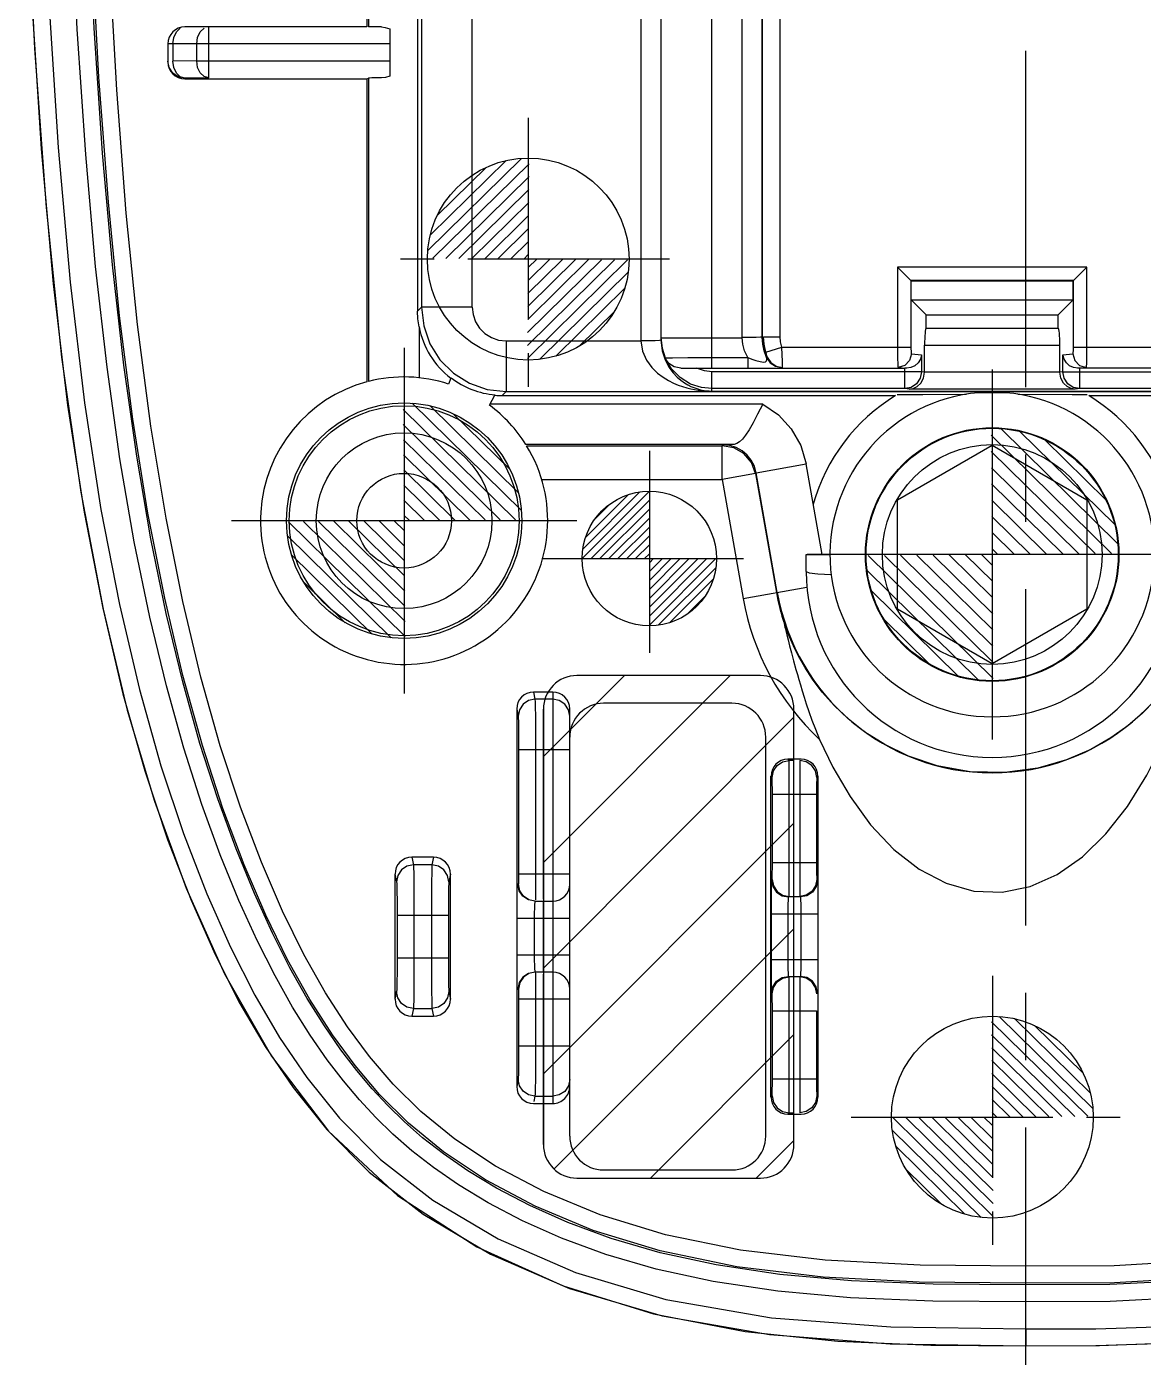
# Model space of a CAD drawing. Header units: millimetres. Extents: x 35888 to 37096, y -21952 to -21097.
# Drawn here: x 36409.23 to 36442.44, y -21337.01 to -21297.46 of the extents above; entities that cross this region are included whole.
import ezdxf

# ---------------------------------------------------------------- set-up
doc = ezdxf.new("R2010")
doc.units = ezdxf.units.MM
doc.header["$LTSCALE"] = 8
doc.linetypes.add('CENTER', pattern=[2, 1.25, -0.25, 0.25, -0.25])
doc.linetypes.add('CENTER2', pattern=[1.125, 0.75, -0.125, 0.125, -0.125])
for name, color, linetype in [('Cav-cor', 30, 'Continuous'), ('DEFAULT_1', 7, 'CENTER'), ('PIN', 5, 'Continuous'), ('SP', 3, 'Continuous'), ('y-cut', 7, 'Continuous')]:
    doc.layers.add(name, color=color, linetype=linetype)
doc.layers.add('截面', color=191, linetype='Continuous', lineweight=15)

# ---------------------------------------------------------------- blocks, each defined once
blk = doc.blocks.new('20160825.100126')
at = {"layer": '截面', "linetype": 'Continuous', "ltscale": 0.3}
h = blk.add_hatch(dxfattribs=at)
h.set_pattern_fill('ANSI31', color=256, scale=0.7, angle=180, style=0)
h.set_pattern_definition([(225, (-1124.5318, 1337.6014), (1.5715448, -1.5715448), [])])
h.paths.add_polyline_path([(-90.677, -97.216), (-90.677, -110.153, 0.414214), (-89.677, -111.153), (-84.224, -111.153, 0.414214), (-83.224, -110.153), (-83.224, -97.216, 0.414214), (-84.224, -96.216), (-89.677, -96.216, 0.414214)])
h.paths.add_polyline_path([(-71.436, -97.216), (-71.436, -110.153, 0.414214), (-70.436, -111.153), (-64.983, -111.153, 0.414214), (-63.983, -110.153), (-63.983, -97.216, 0.414214), (-64.983, -96.216), (-70.436, -96.216, 0.414214)])
h.paths.add_polyline_path([(-159.446, -97.216), (-159.446, -110.153, 0.414214), (-158.446, -111.153), (-152.993, -111.153, 0.414214), (-151.993, -110.153), (-151.993, -97.216, 0.414214), (-152.993, -96.216), (-158.446, -96.216, 0.414214)])
h.paths.add_polyline_path([(-178.687, -97.216), (-178.687, -110.153, 0.414214), (-177.687, -111.153), (-172.234, -111.153, 0.414214), (-171.234, -110.153), (-171.234, -97.216, 0.414214), (-172.234, -96.216), (-177.687, -96.216, 0.414214)])
at = {"layer": 'y-cut', "linetype": 'ByBlock'}
for p, q in [((-172.234, -96.216), (-177.687, -96.216)), ((-178.687, -97.216), (-178.687, -110.153)), ((-171.234, -110.153), (-171.234, -97.216)), ((-177.687, -111.153), (-172.234, -111.153))]:
    blk.add_line(p, q, dxfattribs=at)
for centre, start, end in [((-177.687, -97.216), 90, 180), ((-172.234, -97.216), 0, 90), ((-177.687, -110.153), 180, 270), ((-172.234, -110.153), 270, 0)]:
    blk.add_arc(centre, 1, start, end, dxfattribs=at)
blk = doc.blocks.new('20160827.105305')
at = {"layer": 'SP', "linetype": 'CENTER'}
blk.add_line((0, -24), (0, 24), dxfattribs=at)

msp = doc.modelspace()

# ---------------------------------------------------------------- hatches: boundary and pattern name
at = {"layer": 'PIN', "linetype": 'Continuous'}
h = msp.add_hatch(dxfattribs=at)
h.set_pattern_fill('ANSI31', color=140, scale=2.181818, angle=89.5, style=0)
h.set_pattern_definition([(44.5, (36200.07428, -21317.94917), (0.19115707, -0.19452285), [])])
h.paths.add_polyline_path([(36424.145, -21304.37), (36427.145, -21304.396, -0.414214), (36424.119, -21307.37)])
h.paths.add_polyline_path([(36424.172, -21301.37), (36424.145, -21304.37), (36421.145, -21304.344, -0.414214)])
h = msp.add_hatch(dxfattribs=at)
h.set_pattern_fill('ANSI31', color=4, scale=2.545455, angle=90.5, style=0)
h.set_pattern_definition([(135.5, (36681.86957, -21327.9879), (-0.2230166, -0.22694332), [])])
h.paths.add_polyline_path([(36420.453, -21312.145), (36416.953, -21312.176, 0.414214), (36420.484, -21315.645)])
h.paths.add_polyline_path([(36420.423, -21308.645), (36420.453, -21312.145), (36423.953, -21312.115, 0.414214)])
h = msp.add_hatch(dxfattribs=at)
h.set_pattern_fill('ANSI31', color=4, scale=2.727273, angle=90.5, style=0)
h.set_pattern_definition([(135.5, (36718.02916, -21330.1245), (-0.23894634, -0.24315356), [])])
h.paths.add_polyline_path([(36437.94, -21313.15), (36434.19, -21313.183, 0.414214), (36437.973, -21316.9)])
h.paths.add_polyline_path([(36437.908, -21309.4), (36437.94, -21313.15), (36441.69, -21313.118, 0.414214)])
h = msp.add_hatch(dxfattribs=at)
h.set_pattern_fill('ANSI31', color=153, scale=1.5, angle=270, style=0)
h.set_pattern_definition([(225, (36633.02736, -21299.03007), (-0.13258252, 0.13258252), [])])
h.paths.add_polyline_path([(36427.745, -21313.27), (36425.745, -21313.27, -0.414214), (36427.745, -21311.27)])
h.paths.add_polyline_path([(36427.745, -21315.27), (36427.745, -21313.27), (36429.745, -21313.27, -0.414214)])
h = msp.add_hatch(dxfattribs=at)
h.set_pattern_fill('ANSI31', color=140, scale=2.181818, angle=90.5, style=0)
h.set_pattern_definition([(135.5, (36662.0164, -21343.44917), (-0.19115707, -0.19452285), [])])
h.paths.add_polyline_path([(36437.945, -21329.87), (36434.945, -21329.896, 0.414214), (36437.972, -21332.87)])
h.paths.add_polyline_path([(36437.919, -21326.87), (36437.945, -21329.87), (36440.945, -21329.844, 0.414214)])

# ---------------------------------------------------------------- linework, layer by layer
at = {"layer": 'Cav-cor', "color": 1}
for p, q in [((36420.855, -21247.876), (36420.855, -21305.914)), ((36422.48, -21305.798), (36422.48, -21251.9)), ((36420.972, -21252.903), (36420.972, -21305.798)), ((36427.488, -21253.112), (36427.488, -21306.803)), ((36428.091, -21253.112), (36428.091, -21306.768)), ((36429.599, -21307.603), (36429.599, -21254.469)), ((36430.501, -21306.706), (36430.501, -21273.551)), ((36431.104, -21306.688), (36431.104, -21273.551)), ((36431.112, -21306.684), (36431.112, -21273.558)), ((36431.634, -21306.684), (36431.634, -21273.558)), ((36419.348, -21277.407), (36419.348, -21297.472)), ((36419.392, -21277.385), (36419.392, -21297.472)), ((36413.68, -21297.619), (36413.796, -21297.51)), ((36419.348, -21297.472), (36413.931, -21297.472)), ((36414.286, -21297.975), (36414.313, -21297.782)), ((36414.642, -21298.984), (36414.642, -21297.472)), ((36419.776, -21297.472), (36419.392, -21297.472)), ((36420.031, -21297.527), (36420.031, -21298.93)), ((36413.428, -21297.975), (36413.428, -21298.512)), ((36420.031, -21297.975), (36413.428, -21297.975)), ((36413.576, -21297.975), (36413.576, -21298.488)), ((36414.286, -21298.482), (36414.286, -21297.975)), ((36414.286, -21298.482), (36413.576, -21298.488)), ((36414.286, -21298.482), (36420.031, -21298.482)), ((36414.642, -21298.984), (36413.931, -21298.99)), ((36413.931, -21298.99), (36413.931, -21299.015)), ((36413.931, -21299.015), (36419.348, -21299.015)), ((36419.348, -21299.015), (36419.392, -21298.993)), ((36419.348, -21299.015), (36419.348, -21308.02)), ((36419.392, -21298.993), (36419.392, -21308.008)), ((36435.122, -21304.607), (36435.122, -21306.985)), ((36435.531, -21305.016), (36435.122, -21304.607)), ((36440.758, -21304.607), (36435.122, -21304.607)), ((36440.35, -21305.016), (36440.758, -21304.607)), ((36440.758, -21306.985), (36440.758, -21304.607)), ((36435.523, -21305.008), (36435.523, -21306.985)), ((36440.358, -21305.008), (36435.523, -21305.008)), ((36435.531, -21305.581), (36435.531, -21305.016)), ((36435.531, -21305.016), (36440.35, -21305.016)), ((36440.35, -21305.581), (36440.35, -21305.016)), ((36440.358, -21306.985), (36440.358, -21305.008)), ((36435.531, -21305.581), (36435.975, -21306.025)), ((36435.531, -21305.581), (36440.35, -21305.581)), ((36439.906, -21306.025), (36440.35, -21305.581)), ((36420.972, -21305.798), (36420.855, -21305.914)), ((36422.48, -21305.798), (36420.972, -21305.798)), ((36435.975, -21306.425), (36435.975, -21306.025)), ((36435.975, -21306.025), (36439.906, -21306.025)), ((36439.906, -21306.425), (36439.906, -21306.025)), ((36420.899, -21306.383), (36420.899, -21307.897)), ((36435.974, -21306.425), (36435.975, -21306.425)), ((36435.975, -21306.425), (36439.906, -21306.425)), ((36439.906, -21306.425), (36439.906, -21306.425)), ((36423.485, -21306.803), (36423.485, -21308.31)), ((36423.485, -21306.803), (36427.488, -21306.803)), ((36428.091, -21306.706), (36428.123, -21307.014)), ((36428.091, -21306.706), (36430.501, -21306.706)), ((36431.112, -21306.684), (36431.143, -21306.991)), ((36431.158, -21306.902), (36431.142, -21306.684)), ((36431.142, -21306.684), (36431.634, -21306.684)), ((36431.645, -21306.829), (36431.634, -21306.684)), ((36431.681, -21306.985), (36431.645, -21306.829)), ((36428.123, -21307.014), (36428.217, -21307.309)), ((36431.143, -21306.991), (36431.238, -21307.287)), ((36431.213, -21307.135), (36431.158, -21306.902)), ((36431.213, -21307.135), (36431.681, -21306.985)), ((36431.681, -21306.985), (36435.523, -21306.985)), ((36435.54, -21307.186), (36435.839, -21307.216)), ((36435.839, -21307.216), (36435.839, -21307.718)), ((36435.93, -21307.727), (36435.93, -21306.927)), ((36435.93, -21306.927), (36439.95, -21306.927)), ((36439.95, -21307.727), (36439.95, -21306.927)), ((36440.041, -21307.216), (36440.34, -21307.186)), ((36440.041, -21307.718), (36440.041, -21307.216)), ((36440.358, -21306.985), (36444.199, -21306.985)), ((36421.52, -21307.364), (36421.918, -21307.762)), ((36428.429, -21307.303), (36428.891, -21307.299)), ((36428.678, -21307.614), (36435.339, -21307.613)), ((36428.891, -21307.299), (36430.674, -21307.297)), ((36430.674, -21307.297), (36430.674, -21307.603)), ((36431.227, -21307.292), (36431.238, -21307.287)), ((36431.237, -21307.326), (36431.227, -21307.292)), ((36431.245, -21307.286), (36431.354, -21307.445)), ((36431.354, -21307.445), (36431.515, -21307.551)), ((36431.509, -21307.551), (36431.703, -21307.588)), ((36435.14, -21307.588), (36435.396, -21307.613)), ((36435.339, -21308.221), (36435.339, -21307.613)), ((36440.484, -21307.613), (36440.741, -21307.588)), ((36440.542, -21308.221), (36440.542, -21307.613)), ((36447.203, -21307.614), (36440.542, -21307.613)), ((36421.844, -21307.912), (36421.777, -21308.084)), ((36429.599, -21308.297), (36429.599, -21307.718)), ((36435.839, -21307.718), (36429.599, -21307.718)), ((36435.93, -21307.727), (36435.839, -21307.718)), ((36439.95, -21307.731), (36435.93, -21307.731)), ((36440.041, -21307.718), (36439.95, -21307.727)), ((36440.079, -21307.911), (36440.041, -21307.718)), ((36440.041, -21307.718), (36446.282, -21307.718)), ((36422.925, -21308.247), (36423.485, -21308.31)), ((36422.996, -21308.713), (36423.154, -21308.418)), ((36423.485, -21308.31), (36423.368, -21308.427)), ((36423.368, -21308.427), (36435.069, -21308.427)), ((36423.485, -21308.31), (36437.534, -21308.31)), ((36429.599, -21308.221), (36429.296, -21308.19)), ((36435.339, -21308.221), (36429.599, -21308.221)), ((36429.599, -21308.292), (36446.282, -21308.292)), ((36429.599, -21308.297), (36446.282, -21308.297)), ((36435.321, -21308.394), (36435.882, -21308.39)), ((36435.53, -21308.182), (36435.339, -21308.221)), ((36435.47, -21308.234), (36435.339, -21308.221)), ((36440.411, -21308.234), (36435.47, -21308.234)), ((36435.882, -21308.39), (36437.175, -21308.387)), ((36438.347, -21308.343), (36437.534, -21308.343)), ((36438.347, -21308.31), (36452.396, -21308.31)), ((36440.542, -21308.221), (36440.411, -21308.234)), ((36446.282, -21308.221), (36440.542, -21308.221)), ((36440.811, -21308.427), (36452.513, -21308.427)), ((36431.118, -21308.679), (36423.014, -21308.679)), ((36430.18, -21309.885), (36424.077, -21309.885)), ((36424.097, -21309.917), (36429.911, -21309.917)), ((36429.911, -21309.917), (36429.934, -21309.89)), ((36429.911, -21310.922), (36429.911, -21309.917)), ((36429.934, -21309.89), (36430.18, -21309.885)), ((36435.126, -21311.526), (36437.94, -21309.901)), ((36437.94, -21309.901), (36440.754, -21311.526)), ((36430.901, -21310.747), (36429.911, -21310.922)), ((36430.901, -21310.747), (36430.924, -21310.72)), ((36430.901, -21310.747), (36431.524, -21314.282)), ((36430.924, -21310.72), (36432.408, -21310.459)), ((36431.551, -21314.277), (36430.924, -21310.72)), ((36432.883, -21313.15), (36432.408, -21310.459)), ((36424.546, -21310.922), (36429.911, -21310.922)), ((36429.911, -21310.922), (36430.534, -21314.456)), ((36435.126, -21314.775), (36435.126, -21311.526)), ((36440.754, -21311.526), (36440.754, -21314.775)), ((36432.413, -21313.653), (36432.413, -21313.15)), ((36432.413, -21313.15), (36433.116, -21313.15)), ((36432.759, -21313.724), (36433.154, -21313.749)), ((36430.534, -21314.456), (36432.433, -21314.121)), ((36437.94, -21316.4), (36435.126, -21314.775)), ((36440.754, -21314.775), (36437.94, -21316.4)), ((36431.833, -21315.541), (36431.87, -21315.69)), ((36431.87, -21315.69), (36431.915, -21315.865)), ((36431.915, -21315.865), (36431.968, -21316.07)), ((36431.968, -21316.07), (36432.032, -21316.307)), ((36432.032, -21316.307), (36432.105, -21316.572)), ((36431.046, -21316.746), (36425.593, -21316.746)), ((36432.601, -21316.856), (36432.368, -21316.498)), ((36424.302, -21317.238), (36424.345, -21317.452)), ((36424.875, -21317.238), (36424.302, -21317.238)), ((36424.345, -21317.452), (36424.349, -21317.529)), ((36424.875, -21317.452), (36424.345, -21317.452)), ((36424.349, -21317.529), (36424.353, -21317.693)), ((36424.875, -21317.238), (36424.875, -21329.464)), ((36423.8, -21317.742), (36423.8, -21328.96)), ((36423.8, -21317.742), (36423.842, -21317.952)), ((36424.353, -21317.693), (36424.356, -21317.935)), ((36424.356, -21317.935), (36424.36, -21318.586)), ((36424.593, -21323.396), (36424.593, -21317.746)), ((36425.378, -21317.952), (36425.34, -21317.761)), ((36425.378, -21330.436), (36425.378, -21317.743)), ((36430.202, -21317.572), (36426.383, -21317.572)), ((36432.046, -21319.235), (36432.046, -21317.746)), ((36423.858, -21318.71), (36423.858, -21322.648)), ((36424.36, -21318.586), (36424.361, -21322.648)), ((36431.207, -21330.436), (36431.207, -21318.577)), ((36425.378, -21318.954), (36423.858, -21318.954)), ((36431.902, -21319.272), (36431.865, -21319.235)), ((36432.257, -21319.235), (36431.865, -21319.235)), ((36432.046, -21319.272), (36431.902, -21319.272)), ((36431.906, -21320.034), (36431.904, -21319.408)), ((36432.046, -21323.309), (36432.046, -21319.272)), ((36432.218, -21319.408), (36432.217, -21319.574)), ((36431.362, -21329.276), (36431.362, -21319.738)), ((36431.399, -21319.775), (36431.362, -21319.738)), ((36431.403, -21320.155), (36431.402, -21319.926)), ((36432.217, -21319.574), (36432.216, -21322.548)), ((36432.76, -21319.738), (36432.723, -21319.775)), ((36432.76, -21319.738), (36432.76, -21329.276)), ((36431.403, -21322.426), (36431.403, -21320.155)), ((36431.403, -21320.277), (36432.719, -21320.277)), ((36432.719, -21320.155), (36432.719, -21322.426)), ((36420.684, -21322.145), (36420.73, -21322.376)), ((36421.328, -21322.145), (36420.684, -21322.145)), ((36421.328, -21322.145), (36421.282, -21322.376)), ((36431.403, -21322.305), (36432.719, -21322.305)), ((36420.182, -21322.649), (36420.182, -21326.365)), ((36420.182, -21322.649), (36420.228, -21322.877)), ((36421.282, -21322.376), (36420.73, -21322.376)), ((36421.83, -21322.649), (36421.784, -21322.877)), ((36421.83, -21326.365), (36421.83, -21322.649)), ((36425.378, -21322.648), (36423.858, -21322.648)), ((36432.216, -21322.548), (36432.218, -21323.174)), ((36432.719, -21322.426), (36432.72, -21322.656)), ((36420.742, -21322.86), (36420.746, -21323.51)), ((36423.853, -21322.949), (36423.839, -21322.949)), ((36423.891, -21323.141), (36423.853, -21322.949)), ((36431.381, -21322.825), (36431.399, -21322.807)), ((36431.399, -21322.807), (36431.4, -21322.79)), ((36424, -21323.304), (36423.891, -21323.141)), ((36424.149, -21323.413), (36423.986, -21323.304)), ((36424.163, -21323.413), (36424, -21323.304)), ((36424.355, -21323.452), (36424.149, -21323.413)), ((36424.341, -21323.452), (36424.875, -21323.452)), ((36424.593, -21325.562), (36424.593, -21323.452)), ((36431.709, -21323.271), (36431.902, -21323.309)), ((36431.884, -21323.327), (36431.902, -21323.309)), ((36432.238, -21323.327), (36431.884, -21323.327)), ((36431.902, -21323.309), (36431.903, -21323.276)), ((36431.902, -21323.309), (36432.046, -21323.309)), ((36432.046, -21325.686), (36432.046, -21323.327)), ((36420.243, -21323.634), (36420.244, -21325.135)), ((36421.768, -21323.878), (36420.244, -21323.878)), ((36420.746, -21323.51), (36420.746, -21325.135)), ((36421.266, -21323.542), (36421.266, -21325.472)), ((36424.325, -21323.798), (36424.324, -21323.954)), ((36431.373, -21325.494), (36431.373, -21323.519)), ((36431.373, -21323.83), (36432.749, -21323.83)), ((36431.876, -21325.339), (36431.875, -21323.83)), ((36432.246, -21323.675), (36432.247, -21325.184)), ((36423.821, -21323.954), (36425.378, -21323.954)), ((36424.324, -21323.954), (36424.324, -21325.06)), ((36425.378, -21325.06), (36423.821, -21325.06)), ((36420.244, -21325.135), (36421.768, -21325.135)), ((36421.266, -21325.472), (36421.271, -21326.145)), ((36431.373, -21325.184), (36432.749, -21325.184)), ((36424, -21325.709), (36423.891, -21325.872)), ((36424.163, -21325.6), (36424, -21325.709)), ((36424.336, -21325.537), (36424.341, -21325.562)), ((36424.875, -21325.562), (36424.341, -21325.562)), ((36424.358, -21325.715), (36424.36, -21326.117)), ((36424.593, -21330.682), (36424.593, -21325.618)), ((36431.376, -21325.992), (36431.373, -21325.494)), ((36431.709, -21325.742), (36431.902, -21325.704)), ((36431.902, -21325.704), (36431.884, -21325.686)), ((36431.884, -21325.686), (36432.238, -21325.686)), ((36432.046, -21325.704), (36431.902, -21325.704)), ((36431.906, -21326.466), (36431.904, -21325.84)), ((36432.046, -21329.741), (36432.046, -21325.704)), ((36432.218, -21325.84), (36432.217, -21326.006)), ((36432.241, -21325.66), (36432.238, -21325.686)), ((36420.228, -21326.137), (36420.182, -21326.365)), ((36421.784, -21326.137), (36421.83, -21326.365)), ((36423.839, -21326.065), (36423.853, -21326.065)), ((36423.891, -21325.872), (36423.853, -21326.065)), ((36424.36, -21326.117), (36424.36, -21328.116)), ((36431.399, -21326.207), (36431.381, -21326.189)), ((36432.217, -21326.006), (36432.216, -21328.98)), ((36420.73, -21326.637), (36420.684, -21326.868)), ((36420.73, -21326.637), (36421.282, -21326.637)), ((36421.282, -21326.637), (36421.328, -21326.868)), ((36423.858, -21326.273), (36423.858, -21327.748)), ((36425.378, -21326.366), (36423.858, -21326.366)), ((36431.403, -21326.587), (36431.402, -21326.358)), ((36431.403, -21328.858), (36431.403, -21326.587)), ((36420.684, -21326.868), (36421.328, -21326.868)), ((36431.403, -21326.709), (36432.719, -21326.709)), ((36432.719, -21326.709), (36432.719, -21328.858)), ((36423.858, -21327.748), (36425.378, -21327.748)), ((36423.842, -21328.75), (36423.8, -21328.96)), ((36432.719, -21328.737), (36431.403, -21328.737)), ((36432.216, -21328.98), (36432.218, -21329.606)), ((36432.719, -21328.858), (36432.72, -21329.088)), ((36424.345, -21329.25), (36424.313, -21329.408)), ((36424.349, -21329.173), (36424.345, -21329.25)), ((36424.345, -21329.25), (36424.875, -21329.25)), ((36431.362, -21329.276), (36431.399, -21329.239)), ((36424.302, -21329.464), (36424.875, -21329.464)), ((36431.865, -21329.778), (36431.902, -21329.741)), ((36431.865, -21329.778), (36432.257, -21329.778)), ((36431.902, -21329.741), (36432.046, -21329.741)), ((36432.046, -21330.682), (36432.046, -21329.778)), ((36425.593, -21331.682), (36431.046, -21331.682)), ((36426.383, -21331.441), (36430.202, -21331.441)), ((36438.945, -21335.356), (36438.945, -21334.3)), ((36438.945, -21336.16), (36438.945, -21336.663)), ((36434.909, -21336.608), (36438.945, -21336.663)), ((36436.12, -21336.642), (36438.945, -21336.662))]:
    msp.add_line(p, q, dxfattribs=at)
for points in [[(36409.228, -21293.174), (36409.462, -21298.109), (36409.806, -21302.835), (36410.264, -21307.281), (36410.842, -21311.302), (36411.502, -21314.772), (36412.222, -21317.775), (36413.028, -21320.479), (36413.972, -21323.061), (36415.116, -21325.614), (36416.507, -21328.055), (36418.206, -21330.288), (36420.252, -21332.195), (36422.616, -21333.726), (36425.181, -21334.887), (36427.869, -21335.712), (36430.598, -21336.237), (36433.347, -21336.524), (36436.12, -21336.642)], [(36438.945, -21334.854), (36436.181, -21334.833), (36433.76, -21334.737), (36431.622, -21334.547), (36429.733, -21334.263), (36428.069, -21333.899), (36426.606, -21333.473), (36425.322, -21333.003), (36424.191, -21332.501), (36423.201, -21331.983), (36422.347, -21331.465), (36421.622, -21330.964), (36421.003, -21330.481), (36420.46, -21330.006), (36419.968, -21329.527), (36419.502, -21329.026), (36419.043, -21328.481), (36418.573, -21327.867), (36418.082, -21327.159), (36417.571, -21326.343), (36417.057, -21325.43), (36416.536, -21324.401), (36416.002, -21323.228), (36415.456, -21321.897), (36414.914, -21320.415), (36414.383, -21318.765), (36413.869, -21316.929), (36413.382, -21314.906), (36412.924, -21312.68), (36412.501, -21310.228), (36412.118, -21307.524), (36411.781, -21304.537), (36411.488, -21301.221), (36411.237, -21297.504), (36411.045, -21293.425)], [(36438.945, -21335.356), (36436.17, -21335.335), (36433.729, -21335.239), (36431.563, -21335.046), (36429.642, -21334.757), (36427.945, -21334.386), (36426.449, -21333.95), (36425.133, -21333.468), (36423.972, -21332.953), (36422.953, -21332.42), (36422.073, -21331.887), (36421.324, -21331.369), (36420.682, -21330.868), (36420.119, -21330.376), (36419.608, -21329.878), (36419.126, -21329.358), (36418.651, -21328.795), (36418.168, -21328.164), (36417.662, -21327.436), (36417.139, -21326.6), (36416.614, -21325.667), (36416.083, -21324.618), (36415.54, -21323.428), (36414.987, -21322.079), (36414.439, -21320.578), (36413.901, -21318.909), (36413.383, -21317.055), (36412.892, -21315.015), (36412.43, -21312.774), (36412.004, -21310.306), (36411.619, -21307.587), (36411.281, -21304.587), (36410.987, -21301.26), (36410.736, -21297.533), (36410.543, -21293.443)], [(36438.945, -21334.802), (36435.772, -21334.772), (36432.912, -21334.624), (36430.344, -21334.316), (36428.068, -21333.845), (36426.076, -21333.235), (36424.351, -21332.52), (36422.875, -21331.733), (36421.621, -21330.899), (36420.581, -21330.047), (36419.724, -21329.194), (36418.993, -21328.335), (36418.322, -21327.423), (36417.649, -21326.374), (36416.99, -21325.192), (36416.342, -21323.865), (36415.699, -21322.37), (36415.067, -21320.696), (36414.456, -21318.827), (36413.875, -21316.746), (36413.335, -21314.451), (36412.837, -21311.922), (36412.388, -21309.13), (36411.994, -21306.056), (36411.66, -21302.683), (36411.379, -21298.96), (36411.155, -21294.872)], [(36438.945, -21334.3), (36435.798, -21334.27), (36432.977, -21334.125), (36430.455, -21333.825), (36428.228, -21333.367), (36426.285, -21332.776), (36424.607, -21332.085), (36423.172, -21331.326), (36421.958, -21330.523), (36420.954, -21329.706), (36420.126, -21328.889), (36419.419, -21328.064), (36418.769, -21327.186), (36418.117, -21326.177), (36417.474, -21325.033), (36416.839, -21323.745), (36416.208, -21322.289), (36415.586, -21320.657), (36414.982, -21318.832), (36414.408, -21316.797), (36413.871, -21314.549), (36413.375, -21312.071), (36412.925, -21309.333), (36412.53, -21306.315), (36412.193, -21303.001), (36411.908, -21299.344), (36411.679, -21295.323)], [(36438.945, -21336.16), (36441.018, -21336.159), (36443.121, -21336.088), (36445.102, -21335.878), (36447.176, -21335.471), (36449.493, -21334.775), (36452.012, -21333.694), (36454.697, -21332.106), (36457.349, -21329.977), (36459.689, -21327.42), (36461.464, -21324.711), (36462.607, -21322.125), (36463.3, -21319.746), (36463.747, -21317.594), (36464.078, -21315.653), (36464.391, -21313.705), (36464.715, -21311.592), (36465.028, -21309.347), (36465.324, -21306.869), (36465.598, -21304.042), (36465.839, -21300.929), (36466.034, -21297.917), (36466.178, -21295.245)], [(36409.384, -21296.753), (36409.664, -21301.092), (36410.019, -21305.103), (36410.448, -21308.708), (36410.942, -21311.896), (36411.495, -21314.743), (36412.093, -21317.288), (36412.739, -21319.578), (36413.419, -21321.617), (36414.12, -21323.424), (36414.835, -21325.038), (36415.573, -21326.491), (36416.322, -21327.767), (36417.153, -21328.988), (36418.157, -21330.234), (36419.418, -21331.504), (36421.021, -21332.755), (36423.019, -21333.939), (36425.375, -21334.96), (36428.125, -21335.775), (36431.318, -21336.334), (36434.909, -21336.608)], [(36409.886, -21296.726), (36410.165, -21301.054), (36410.519, -21305.052), (36410.946, -21308.64), (36411.437, -21311.809), (36411.986, -21314.638), (36412.58, -21317.162), (36413.219, -21319.43), (36413.892, -21321.446), (36414.584, -21323.232), (36415.289, -21324.823), (36416.014, -21326.25), (36416.747, -21327.499), (36417.558, -21328.691), (36418.533, -21329.901), (36419.753, -21331.129), (36421.304, -21332.34), (36423.248, -21333.491), (36425.546, -21334.488), (36428.24, -21335.285), (36431.379, -21335.835), (36434.928, -21336.106), (36438.945, -21336.16)], [(36413.576, -21297.975), (36413.603, -21297.782), (36413.68, -21297.619)], [(36414.313, -21297.782), (36414.39, -21297.619), (36414.506, -21297.511)], [(36419.776, -21297.472), (36419.894, -21297.486), (36420.031, -21297.527)], [(36413.931, -21298.99), (36413.739, -21298.952), (36413.576, -21298.843), (36413.467, -21298.68), (36413.428, -21298.488)], [(36413.931, -21298.99), (36413.796, -21298.952), (36413.681, -21298.843), (36413.603, -21298.68), (36413.576, -21298.488)], [(36414.642, -21298.984), (36414.506, -21298.945), (36414.391, -21298.836), (36414.314, -21298.673), (36414.286, -21298.482)], [(36420.031, -21298.93), (36419.896, -21298.97), (36419.78, -21298.984)], [(36420.899, -21306.383), (36420.866, -21306.15), (36420.855, -21305.914)], [(36420.972, -21305.798), (36421.035, -21306.357), (36421.221, -21306.888), (36421.52, -21307.364)], [(36422.48, -21305.798), (36422.505, -21306.02), (36422.579, -21306.233), (36422.699, -21306.424), (36422.858, -21306.583), (36423.049, -21306.703), (36423.262, -21306.778), (36423.485, -21306.803)], [(36427.488, -21306.793), (36427.719, -21306.793), (36427.915, -21306.786), (36428.045, -21306.779), (36428.091, -21306.769)], [(36427.489, -21306.803), (36427.538, -21307.103), (36427.66, -21307.374), (36427.819, -21307.59)], [(36428.091, -21306.768), (36428.127, -21307.094), (36428.214, -21307.365), (36428.327, -21307.581), (36428.449, -21307.748), (36428.569, -21307.875), (36428.683, -21307.973), (36428.79, -21308.049), (36428.889, -21308.108), (36428.982, -21308.154), (36429.069, -21308.191), (36429.153, -21308.221), (36429.233, -21308.244), (36429.308, -21308.262), (36429.38, -21308.275), (36429.45, -21308.284), (36429.521, -21308.29), (36429.599, -21308.292)], [(36431.104, -21306.689), (36431.055, -21306.694), (36430.924, -21306.698), (36430.73, -21306.701), (36430.501, -21306.696)], [(36430.674, -21307.297), (36430.579, -21307.101), (36430.521, -21306.903), (36430.501, -21306.706)], [(36431.227, -21307.292), (36431.159, -21307.097), (36431.118, -21306.897), (36431.104, -21306.688)], [(36431.245, -21307.286), (36431.248, -21307.274), (36431.242, -21307.241), (36431.23, -21307.193), (36431.213, -21307.135)], [(36431.703, -21307.588), (36431.705, -21307.54), (36431.701, -21307.409), (36431.693, -21307.214), (36431.681, -21306.985)], [(36435.122, -21306.985), (36435.123, -21307.164), (36435.126, -21307.334), (36435.13, -21307.472), (36435.135, -21307.559), (36435.14, -21307.588)], [(36435.54, -21307.186), (36435.486, -21307.387), (36435.34, -21307.534), (36435.14, -21307.588)], [(36435.839, -21307.216), (36435.805, -21307.345), (36435.736, -21307.454), (36435.641, -21307.539), (36435.524, -21307.594), (36435.396, -21307.613)], [(36435.523, -21306.985), (36435.524, -21307.044), (36435.526, -21307.101), (36435.53, -21307.147), (36435.535, -21307.176), (36435.54, -21307.186)], [(36440.484, -21307.613), (36440.357, -21307.594), (36440.24, -21307.539), (36440.145, -21307.454), (36440.076, -21307.346), (36440.041, -21307.216)], [(36440.34, -21307.186), (36440.346, -21307.176), (36440.351, -21307.147), (36440.355, -21307.101), (36440.357, -21307.044), (36440.358, -21306.985)], [(36440.34, -21307.186), (36440.394, -21307.387), (36440.541, -21307.534), (36440.741, -21307.588)], [(36440.741, -21307.588), (36440.746, -21307.559), (36440.751, -21307.472), (36440.755, -21307.334), (36440.758, -21307.164), (36440.758, -21306.985)], [(36427.819, -21307.59), (36427.989, -21307.756), (36428.158, -21307.883), (36428.317, -21307.981), (36428.467, -21308.056), (36428.605, -21308.115), (36428.735, -21308.161), (36428.857, -21308.198), (36428.974, -21308.227), (36429.087, -21308.25), (36429.192, -21308.268), (36429.292, -21308.28), (36429.39, -21308.289), (36429.49, -21308.295), (36429.599, -21308.297)], [(36428.217, -21307.309), (36428.273, -21307.306), (36428.429, -21307.303)], [(36428.662, -21307.894), (36428.402, -21307.63), (36428.217, -21307.316)], [(36428.678, -21307.614), (36428.481, -21307.575), (36428.323, -21307.469), (36428.217, -21307.316)], [(36429.599, -21307.718), (36429.383, -21307.695), (36429.152, -21307.613)], [(36430.674, -21307.297), (36430.789, -21307.341), (36430.913, -21307.385), (36431.036, -21307.418)], [(36431.036, -21307.418), (36431.136, -21307.432), (36431.201, -21307.423), (36431.232, -21307.397), (36431.241, -21307.362), (36431.237, -21307.326)], [(36431.227, -21307.292), (36431.337, -21307.451), (36431.498, -21307.557), (36431.687, -21307.594)], [(36431.238, -21307.287), (36431.24, -21307.286), (36431.245, -21307.286)], [(36431.238, -21307.287), (36431.347, -21307.446), (36431.509, -21307.551)], [(36421.918, -21307.762), (36422.394, -21308.061), (36422.925, -21308.247)], [(36429.296, -21308.19), (36428.972, -21308.084), (36428.662, -21307.894)], [(36435.47, -21308.234), (36435.592, -21308.215), (36435.712, -21308.157), (36435.818, -21308.057), (36435.897, -21307.914), (36435.93, -21307.727)], [(36435.839, -21307.718), (36435.801, -21307.911), (36435.693, -21308.073), (36435.53, -21308.182)], [(36440.411, -21308.234), (36440.288, -21308.215), (36440.169, -21308.156), (36440.063, -21308.057), (36439.983, -21307.914), (36439.95, -21307.731)], [(36440.542, -21308.221), (36440.35, -21308.182), (36440.188, -21308.073), (36440.079, -21307.911)], [(36435.117, -21308.398), (36435.168, -21308.396), (36435.321, -21308.394)], [(36438.705, -21308.387), (36440.319, -21308.392), (36440.561, -21308.394), (36440.713, -21308.396), (36440.764, -21308.398)], [(36431.118, -21308.679), (36430.966, -21308.98), (36430.829, -21309.239), (36430.709, -21309.447), (36430.605, -21309.606), (36430.513, -21309.722), (36430.429, -21309.801), (36430.35, -21309.85), (36430.268, -21309.876), (36430.18, -21309.885)], [(36431.118, -21308.679), (36431.582, -21308.999), (36431.966, -21309.418), (36432.246, -21309.913), (36432.408, -21310.459)], [(36430.901, -21310.747), (36430.781, -21310.42), (36430.557, -21310.152), (36430.255, -21309.978), (36429.911, -21309.917)], [(36430.924, -21310.72), (36430.869, -21310.526), (36430.777, -21310.348), (36430.653, -21310.193), (36430.501, -21310.065), (36430.326, -21309.97), (36430.135, -21309.91), (36429.934, -21309.89)], [(36432.413, -21313.653), (36432.502, -21313.691), (36432.759, -21313.724)], [(36438.945, -21336.662), (36441.131, -21336.659), (36443.277, -21336.58), (36445.434, -21336.334), (36447.627, -21335.875), (36449.858, -21335.176), (36452.064, -21334.228), (36454.182, -21333.044), (36456.172, -21331.644), (36457.997, -21330.053), (36459.606, -21328.322), (36460.97, -21326.5), (36462.089, -21324.602), (36462.959, -21322.628), (36463.599, -21320.607), (36464.065, -21318.601), (36464.427, -21316.613), (36464.888, -21313.784)], [(36462.369, -21314.571), (36462.112, -21316.134), (36461.975, -21316.931), (36461.818, -21317.783), (36461.625, -21318.722), (36461.378, -21319.763), (36461.056, -21320.895), (36460.627, -21322.112), (36460.043, -21323.414), (36459.258, -21324.798), (36458.236, -21326.255), (36456.939, -21327.765), (36455.313, -21329.298), (36453.303, -21330.801), (36450.904, -21332.165), (36448.397, -21333.186), (36446.089, -21333.812), (36443.91, -21334.154), (36441.568, -21334.289), (36438.945, -21334.3)], [(36462.866, -21314.644), (36462.609, -21316.21), (36462.471, -21317.011), (36462.313, -21317.871), (36462.118, -21318.823), (36461.867, -21319.881), (36461.538, -21321.039), (36461.097, -21322.289), (36460.495, -21323.633), (36459.688, -21325.059), (36458.638, -21326.557), (36457.308, -21328.106), (36455.643, -21329.677), (36453.584, -21331.217), (36451.128, -21332.615), (36448.561, -21333.661), (36446.196, -21334.303), (36443.965, -21334.654), (36441.579, -21334.791), (36438.945, -21334.802)], [(36462.88, -21314.877), (36462.625, -21316.424), (36462.485, -21317.226), (36462.322, -21318.095), (36462.118, -21319.062), (36461.854, -21320.133), (36461.516, -21321.276), (36461.085, -21322.459), (36460.548, -21323.644), (36459.905, -21324.806), (36459.174, -21325.92), (36458.387, -21326.957), (36457.561, -21327.912), (36456.63, -21328.859), (36455.493, -21329.87), (36454.101, -21330.929), (36452.454, -21331.974), (36450.484, -21332.971), (36448.191, -21333.835), (36445.833, -21334.429), (36443.676, -21334.734), (36441.436, -21334.846), (36438.945, -21334.854)], [(36463.376, -21314.958), (36463.121, -21316.508), (36462.98, -21317.315), (36462.815, -21318.192), (36462.608, -21319.173), (36462.34, -21320.263), (36461.993, -21321.432), (36461.551, -21322.648), (36460.997, -21323.87), (36460.335, -21325.066), (36459.584, -21326.211), (36458.777, -21327.274), (36457.93, -21328.252), (36456.977, -21329.222), (36455.813, -21330.257), (36454.389, -21331.341), (36452.704, -21332.41), (36450.687, -21333.431), (36448.341, -21334.314), (36445.929, -21334.922), (36443.722, -21335.235), (36441.445, -21335.348), (36438.945, -21335.356)], [(36431.76, -21315.214), (36431.757, -21315.21), (36431.761, -21315.232), (36431.768, -21315.267), (36431.778, -21315.309), (36431.789, -21315.358), (36431.802, -21315.413), (36431.833, -21315.541)], [(36432.368, -21316.498), (36432.181, -21316.169), (36432.031, -21315.868), (36431.912, -21315.599), (36431.822, -21315.375), (36431.76, -21315.214)], [(36441.023, -21336.661), (36443.154, -21336.589), (36445.177, -21336.375), (36447.295, -21335.959), (36449.664, -21335.248), (36452.238, -21334.143), (36454.982, -21332.519), (36457.692, -21330.344), (36460.086, -21327.728), (36461.906, -21324.95), (36463.081, -21322.291), (36463.788, -21319.863), (36464.242, -21317.684), (36464.573, -21315.734)], [(36443.708, -21316.154), (36443.539, -21316.455), (36443.334, -21316.778), (36443.083, -21317.123), (36442.777, -21317.488), (36442.409, -21317.864), (36441.977, -21318.237), (36441.471, -21318.599), (36440.869, -21318.943), (36440.151, -21319.253), (36439.295, -21319.497), (36438.315, -21319.629), (36437.282, -21319.606), (36436.3, -21319.429), (36435.452, -21319.145), (36434.744, -21318.8), (36434.153, -21318.425), (36433.658, -21318.033), (36433.239, -21317.633), (36432.889, -21317.237), (36432.601, -21316.856)], [(36432.105, -21316.572), (36432.146, -21316.716), (36432.189, -21316.866)], [(36432.189, -21316.866), (36432.236, -21317.026), (36432.288, -21317.198)], [(36424.345, -21317.452), (36424.153, -21317.49), (36423.99, -21317.599), (36423.881, -21317.761), (36423.842, -21317.952)], [(36425.34, -21317.761), (36425.231, -21317.599), (36425.068, -21317.49), (36424.875, -21317.452)], [(36432.288, -21317.198), (36432.346, -21317.386), (36432.412, -21317.591)], [(36423.842, -21317.952), (36423.846, -21318.004), (36423.85, -21318.113), (36423.854, -21318.275), (36423.856, -21318.478), (36423.858, -21318.71)], [(36432.412, -21317.591), (36432.489, -21317.818), (36432.577, -21318.069), (36432.683, -21318.345), (36432.808, -21318.647)], [(36432.808, -21318.647), (36433.203, -21319.469), (36433.713, -21320.344), (36434.324, -21321.181), (36435.017, -21321.915), (36435.77, -21322.503), (36436.567, -21322.921), (36437.395, -21323.15), (36438.233, -21323.181), (36439.068, -21323.015), (36439.869, -21322.658), (36440.621, -21322.132), (36441.322, -21321.455), (36441.963, -21320.642), (36442.542, -21319.705), (36443.059, -21318.66)], [(36431.399, -21319.775), (36431.437, -21319.582), (36431.546, -21319.419), (36431.709, -21319.31), (36431.902, -21319.272)], [(36431.904, -21319.408), (36431.903, -21319.306), (36431.902, -21319.272)], [(36432.221, -21319.272), (36432.219, -21319.306), (36432.218, -21319.408)], [(36432.723, -21319.775), (36432.685, -21319.582), (36432.576, -21319.419), (36432.413, -21319.31), (36432.221, -21319.272)], [(36431.402, -21319.926), (36431.401, -21319.843), (36431.4, -21319.792), (36431.399, -21319.775)], [(36432.723, -21319.775), (36432.722, -21319.792), (36432.721, -21319.843), (36432.72, -21319.926), (36432.719, -21320.155)], [(36431.903, -21323.276), (36431.904, -21323.174), (36431.905, -21323.007), (36431.906, -21320.034)], [(36420.73, -21322.376), (36420.538, -21322.415), (36420.375, -21322.523), (36420.266, -21322.686), (36420.228, -21322.877)], [(36420.73, -21322.376), (36420.734, -21322.454), (36420.738, -21322.618), (36420.742, -21322.86)], [(36421.282, -21322.376), (36421.278, -21322.448), (36421.274, -21322.613), (36421.271, -21322.869), (36421.266, -21323.542)], [(36421.784, -21322.877), (36421.746, -21322.686), (36421.637, -21322.523), (36421.474, -21322.415), (36421.282, -21322.376)], [(36423.858, -21322.648), (36423.858, -21322.741), (36423.857, -21322.825), (36423.856, -21322.892), (36423.855, -21322.934), (36423.853, -21322.949)], [(36424.361, -21322.648), (36424.36, -21323.12), (36424.358, -21323.298), (36424.357, -21323.412)], [(36431.4, -21322.79), (36431.401, -21322.739), (36431.402, -21322.656), (36431.403, -21322.426)], [(36432.72, -21322.656), (36432.721, -21322.739), (36432.722, -21322.79), (36432.723, -21322.807)], [(36420.228, -21322.877), (36420.232, -21322.928), (36420.236, -21323.037), (36420.239, -21323.199), (36420.242, -21323.403), (36420.243, -21323.634)], [(36421.784, -21322.877), (36421.78, -21322.925), (36421.776, -21323.035), (36421.773, -21323.206), (36421.77, -21323.421), (36421.769, -21323.654), (36421.769, -21325.359)], [(36423.986, -21323.304), (36423.877, -21323.141), (36423.839, -21322.949)], [(36431.373, -21323.519), (36431.376, -21323.022), (36431.379, -21322.877), (36431.381, -21322.825)], [(36431.381, -21322.825), (36431.42, -21323.017), (36431.529, -21323.18), (36431.692, -21323.289), (36431.884, -21323.327)], [(36431.399, -21322.807), (36431.437, -21322.999), (36431.546, -21323.162), (36431.709, -21323.271)], [(36432.723, -21322.807), (36432.685, -21322.999), (36432.576, -21323.162), (36432.413, -21323.271), (36432.221, -21323.309)], [(36432.741, -21322.825), (36432.702, -21323.017), (36432.593, -21323.18), (36432.43, -21323.289), (36432.238, -21323.327)], [(36424.341, -21323.452), (36424.336, -21323.477), (36424.331, -21323.548), (36424.327, -21323.658), (36424.325, -21323.798)], [(36431.875, -21323.83), (36431.876, -21323.675), (36431.877, -21323.536), (36431.879, -21323.426), (36431.881, -21323.353), (36431.884, -21323.327)], [(36432.218, -21323.174), (36432.219, -21323.276), (36432.221, -21323.309)], [(36432.238, -21323.327), (36432.241, -21323.353), (36432.243, -21323.426), (36432.245, -21323.536), (36432.246, -21323.675)], [(36424.324, -21325.06), (36424.325, -21325.216), (36424.327, -21325.355)], [(36420.244, -21325.135), (36420.243, -21325.379), (36420.242, -21325.611), (36420.239, -21325.814), (36420.236, -21325.976), (36420.232, -21326.085), (36420.228, -21326.137)], [(36420.746, -21325.135), (36420.744, -21325.849), (36420.742, -21326.154), (36420.738, -21326.396), (36420.734, -21326.56), (36420.73, -21326.637)], [(36421.769, -21325.359), (36421.77, -21325.593), (36421.773, -21325.808), (36421.776, -21325.979), (36421.78, -21326.089), (36421.784, -21326.137)], [(36424.327, -21325.355), (36424.331, -21325.466), (36424.336, -21325.537)], [(36431.884, -21325.686), (36431.881, -21325.66), (36431.879, -21325.588), (36431.877, -21325.478), (36431.876, -21325.339)], [(36432.247, -21325.184), (36432.246, -21325.339), (36432.245, -21325.478)], [(36423.986, -21325.709), (36423.877, -21325.872), (36423.839, -21326.065)], [(36424.355, -21325.562), (36424.149, -21325.6), (36423.986, -21325.709)], [(36424.355, -21325.562), (36424.357, -21325.601), (36424.358, -21325.715)], [(36431.381, -21326.189), (36431.42, -21325.997), (36431.529, -21325.834), (36431.692, -21325.725), (36431.884, -21325.686)], [(36431.399, -21326.207), (36431.437, -21326.014), (36431.546, -21325.851), (36431.709, -21325.742)], [(36431.904, -21325.84), (36431.903, -21325.738), (36431.902, -21325.704)], [(36432.221, -21325.704), (36432.219, -21325.738), (36432.218, -21325.84)], [(36432.723, -21326.207), (36432.685, -21326.014), (36432.576, -21325.851), (36432.413, -21325.742), (36432.221, -21325.704)], [(36432.741, -21326.189), (36432.702, -21325.997), (36432.593, -21325.834), (36432.43, -21325.725), (36432.238, -21325.686)], [(36432.245, -21325.478), (36432.243, -21325.588), (36432.241, -21325.66)], [(36420.73, -21326.637), (36420.538, -21326.599), (36420.375, -21326.49), (36420.266, -21326.328), (36420.228, -21326.137)], [(36421.271, -21326.145), (36421.274, -21326.401), (36421.278, -21326.566), (36421.282, -21326.637)], [(36421.784, -21326.137), (36421.746, -21326.328), (36421.637, -21326.49), (36421.474, -21326.599), (36421.282, -21326.637)], [(36423.853, -21326.065), (36423.855, -21326.079), (36423.856, -21326.122), (36423.857, -21326.189), (36423.858, -21326.273)], [(36431.381, -21326.189), (36431.379, -21326.136), (36431.376, -21325.992)], [(36431.402, -21326.358), (36431.401, -21326.275), (36431.4, -21326.224), (36431.399, -21326.207)], [(36431.902, -21329.741), (36431.903, -21329.708), (36431.904, -21329.606), (36431.905, -21329.439), (36431.906, -21326.466)], [(36423.858, -21327.748), (36423.858, -21327.992), (36423.856, -21328.224), (36423.854, -21328.427), (36423.85, -21328.589), (36423.846, -21328.698), (36423.842, -21328.75)], [(36424.36, -21328.116), (36424.356, -21328.767), (36424.353, -21329.009), (36424.349, -21329.173)], [(36424.345, -21329.25), (36424.153, -21329.212), (36423.99, -21329.103), (36423.881, -21328.941), (36423.842, -21328.75)], [(36425.378, -21328.75), (36425.34, -21328.941), (36425.231, -21329.104), (36425.068, -21329.212), (36424.875, -21329.25)], [(36431.399, -21329.239), (36431.4, -21329.222), (36431.401, -21329.171), (36431.402, -21329.088), (36431.403, -21328.858)], [(36431.399, -21329.239), (36431.437, -21329.431), (36431.546, -21329.594), (36431.709, -21329.703), (36431.902, -21329.741)], [(36432.723, -21329.239), (36432.685, -21329.431), (36432.576, -21329.594), (36432.413, -21329.703), (36432.221, -21329.741)], [(36432.72, -21329.088), (36432.721, -21329.171), (36432.722, -21329.222), (36432.723, -21329.239)], [(36432.218, -21329.606), (36432.219, -21329.708), (36432.221, -21329.741)]]:
    msp.add_lwpolyline(points, dxfattribs=at)
for centre, radius in [((36420.453, -21312.145), 3.417), ((36420.453, -21312.145), 2.613), ((36437.94, -21313.15), 3.769), ((36437.94, -21313.15), 3.266), ((36420.453, -21312.145), 1.407)]:
    msp.add_circle(centre, radius, dxfattribs=at)
for centre, radius, start, end in [((36413.931, -21297.975), 0.502, 90, 180), ((36420.453, -21312.145), 4.271, 105.0003, 31.4452), ((36420.453, -21312.145), 4.271, 71.9519, 104.3857), ((36437.94, -21313.15), 5.527, 121.2904, 164.3051), ((36437.94, -21313.15), 4.824, 94.837, 85.163), ((36437.94, -21313.15), 5.527, 15.6949, 58.7096), ((36420.453, -21312.145), 4.271, 31.9536, 53.4689), ((36437.94, -21313.653), 5.527, 180, 0), ((36437.94, -21313.15), 6.515, 190, 198.4633), ((36437.94, -21313.15), 6.488, 190, 350), ((36437.94, -21313.15), 7.52, 190, 226.9669), ((36425.593, -21317.746), 1, 90, 180), ((36431.046, -21317.746), 1, 0, 90), ((36426.383, -21318.577), 1.005, 90, 180), ((36430.202, -21318.577), 1.005, 0, 90), ((36424.875, -21322.949), 0.502, 270, 0), ((36424.875, -21326.065), 0.502, 0, 90), ((36426.383, -21330.436), 1.005, 180, 270), ((36430.202, -21330.436), 1.005, 270, 0), ((36425.593, -21330.682), 1, 180, 270), ((36431.046, -21330.682), 1, 270, 0)]:
    msp.add_arc(centre, radius, start, end, dxfattribs=at)
for centre, major_axis, ratio, start_param, end_param in [((36413.931, -21298.512), (0, 0.503), 0.999962, -4.712389, -3.141593), ((36420.899, -21298.993), (1.508, 0), 0.008727, 2.407956, 3.124139), ((36423.368, -21305.914), (1.777, 1.777), 0.999924, -3.73935, -3.0077), ((36435.974, -21306.927), (0, 0.502), 0.087489, 0.000412, 1.570796), ((36439.906, -21306.927), (0, 0.502), 0.087489, -1.570796, -0.000412), ((36435.339, -21307.618), (0.502, 0), 0.008727, 1.456084, 1.570796), ((36440.542, -21307.618), (0.502, 0), 0.008727, 1.570796, 1.685509), ((36423.379, -21305.903), (1.777, 1.777), 0.999924, -3.010365, -2.443367), ((36423.368, -21305.914), (1.777, 1.777), 0.999924, -2.441346, -2.356233), ((36424.303, -21317.743), (-0.099, 0.495), 0.996044, -0.196167, 1.373108), ((36424.875, -21317.743), (0, 0.504), 0.996195, -1.570796, 0), ((36431.865, -21319.738), (0.355, -0.355), 0.999924, 2.356233, 3.926953), ((36432.257, -21319.738), (0.355, 0.355), 0.999924, -0.78536, 0.78536), ((36420.685, -21322.649), (-0.099, 0.495), 0.996044, -0.196167, 1.373108), ((36421.327, -21322.649), (0.099, 0.495), 0.996044, -1.373108, 0.196167), ((36420.685, -21326.364), (0.099, 0.495), 0.996044, -4.5147, -2.945425), ((36421.327, -21326.364), (-0.099, 0.495), 0.996044, -3.33776, -1.768485), ((36424.303, -21328.959), (0.099, 0.495), 0.996044, -4.5147, -2.945425), ((36424.875, -21328.959), (0, 0.504), 0.996195, -3.141593, -1.570796), ((36431.865, -21329.276), (0.355, 0.355), 0.999924, 2.356233, 3.926953), ((36432.257, -21329.276), (0.355, -0.355), 0.999924, -0.78536, 0.78536)]:
    msp.add_ellipse(centre, major_axis=major_axis, ratio=ratio, start_param=start_param, end_param=end_param, dxfattribs=at)
at = {"layer": 'DEFAULT_1', "color": 2, "linetype": 'CENTER'}
msp.add_line((36438.945, -21340.179), (36438.945, -21224.778), dxfattribs=at)
at = {"layer": 'PIN', "color": 140, "linetype": 'CENTER2'}
for p, q in [((36424.145, -21300.17), (36424.145, -21308.57)), ((36428.345, -21304.37), (36419.945, -21304.37)), ((36437.945, -21325.67), (36437.945, -21334.07)), ((36433.745, -21329.87), (36442.145, -21329.87))]:
    msp.add_line(p, q, dxfattribs=at)
at = {"layer": 'PIN', "color": 4, "linetype": 'Continuous'}
for p, q in [((36420.453, -21307.012), (36420.453, -21317.279)), ((36437.94, -21307.65), (36437.94, -21318.65)), ((36425.587, -21312.145), (36415.32, -21312.145)), ((36443.44, -21313.15), (36432.44, -21313.15))]:
    msp.add_line(p, q, dxfattribs=at)
at = {"layer": 'PIN', "color": 153, "linetype": 'CENTER2'}
for p, q in [((36427.745, -21310.07), (36427.745, -21316.47)), ((36424.545, -21313.27), (36430.945, -21313.27))]:
    msp.add_line(p, q, dxfattribs=at)
at = {"layer": 'PIN', "color": 140, "linetype": 'Continuous'}
for centre in [(36424.145, -21304.37), (36437.945, -21329.87)]:
    msp.add_circle(centre, 3, dxfattribs=at)
at = {"layer": 'PIN', "color": 4, "linetype": 'Continuous'}
for centre, radius in [((36420.453, -21312.145), 3.5), ((36437.94, -21313.15), 3.75)]:
    msp.add_circle(centre, radius, dxfattribs=at)
at = {"layer": 'PIN', "color": 153, "linetype": 'Continuous'}
msp.add_circle((36427.745, -21313.27), 2, dxfattribs=at)

# ---------------------------------------------------------------- block references
at = {"layer": 'SP'}
msp.add_blockref('20160827.105305', (36441.945, -21360.37), dxfattribs=at)
at = {"layer": 'y-cut'}
msp.add_blockref('20160825.100126', (36603.28, -21220.53), dxfattribs=at)

doc.saveas('drawing.dxf')
